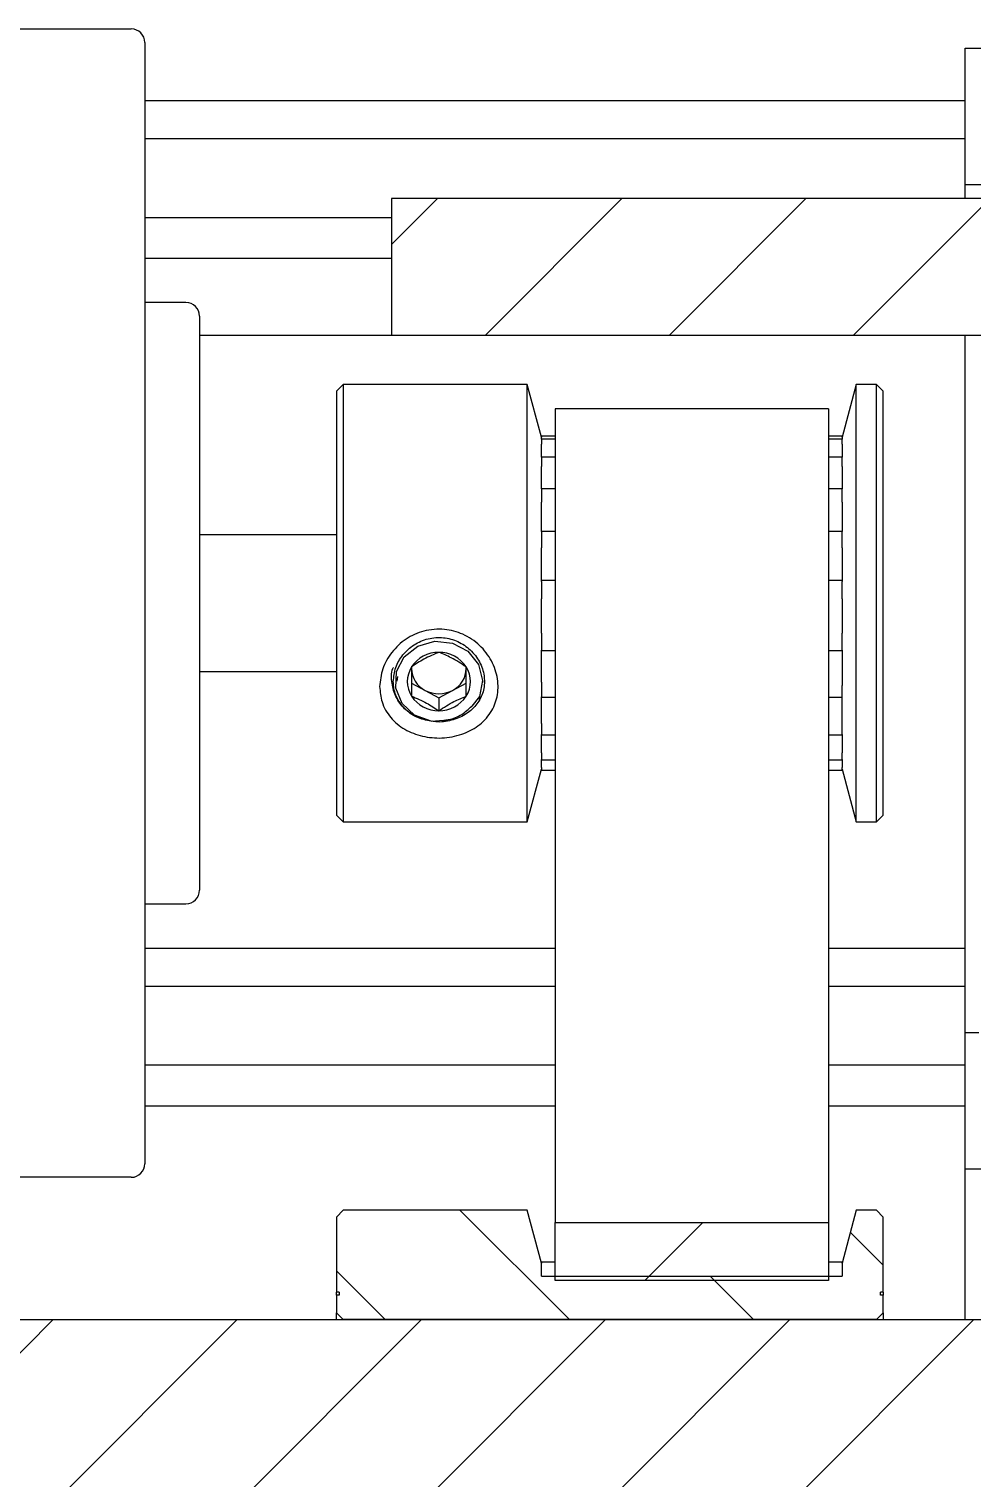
# Model space of a CAD drawing. Header units: millimetres. Extents: x -300 to 1184, y 5 to 1469.
# Drawn here: x 473.56 to 496.56, y 353.55 to 388.88 of the extents above; entities that cross this region are included whole.
import ezdxf

# ---------------------------------------------------------------- set-up
doc = ezdxf.new("R2010")
doc.units = ezdxf.units.MM

msp = doc.modelspace()

# ---------------------------------------------------------------- hatches: boundary and pattern name
at = {"linetype": 'Continuous', "lineweight": 18}
h = msp.add_hatch(dxfattribs=at)
h.set_pattern_fill('ANSI31', style=0)
h.paths.add_polyline_path([(482.403, 381.409), (513.057, 381.409), (513.057, 384.743), (482.403, 384.743)], flags=0)
h = msp.add_hatch(dxfattribs=at)
h.set_pattern_fill('ANSI31', angle=90, style=0)
h.paths.add_polyline_path([(486.057, 358.467), (486.057, 358.787), (485.712, 360.076), (481.224, 360.076), (481.057, 359.909), (481.057, 358.076), (481.124, 358.076), (481.124, 358.009), (481.057, 358.009), (481.057, 357.576), (481.224, 357.409), (494.224, 357.409), (494.39, 357.576), (494.39, 358.009), (494.324, 358.009), (494.324, 358.076), (494.39, 358.076), (494.39, 359.909), (494.224, 360.076), (493.736, 360.076), (493.39, 358.787), (493.39, 358.467)], flags=0)
h = msp.add_hatch(dxfattribs=at)
h.set_pattern_fill('ANSI31', style=0)
h.paths.add_polyline_path([(493.057, 358.364), (493.057, 359.781), (486.39, 359.781), (486.39, 358.364)], flags=0)
h = msp.add_hatch(dxfattribs=at)
h.set_pattern_fill('ANSI31', style=0)
h.paths.add_polyline_path([(199.057, 352.076), (523.057, 352.076), (523.057, 357.409), (199.057, 357.409)], flags=0)

# ---------------------------------------------------------------- linework, layer by layer
at = {"color": 7, "linetype": 'Continuous', "lineweight": 25}
for p, q in [((469.324, 388.879), (476.057, 388.879)), ((476.39, 388.546), (476.39, 388.253)), ((496.39, 388.409), (499.724, 388.409)), ((496.39, 385.076), (496.39, 388.409)), ((476.39, 388.253), (476.39, 386.501)), ((476.39, 387.137), (496.39, 387.137)), ((476.39, 386.501), (476.39, 385.794)), ((476.39, 386.21), (496.39, 386.21)), ((476.39, 385.794), (476.39, 363.965)), ((499.724, 385.076), (496.39, 385.076)), ((496.39, 384.743), (496.39, 385.076)), ((482.403, 384.743), (482.403, 381.409)), ((513.057, 384.743), (482.403, 384.743)), ((476.39, 384.286), (482.403, 384.286)), ((476.39, 383.288), (482.403, 383.288)), ((477.39, 382.212), (476.39, 382.212)), ((477.724, 381.879), (477.724, 367.879)), ((482.403, 381.409), (477.724, 381.409)), ((513.057, 381.409), (482.403, 381.409)), ((496.39, 364.409), (496.39, 381.409)), ((481.224, 380.212), (481.057, 380.046)), ((485.712, 380.212), (481.224, 380.212)), ((481.224, 380.212), (481.224, 369.546)), ((486.057, 378.923), (485.712, 380.212)), ((485.712, 369.546), (485.712, 380.212)), ((493.736, 380.212), (493.39, 378.923)), ((494.224, 380.212), (493.736, 380.212)), ((493.736, 369.546), (493.736, 380.212)), ((494.39, 380.046), (494.224, 380.212)), ((494.224, 369.546), (494.224, 380.212)), ((481.057, 380.046), (481.057, 379.654)), ((494.39, 369.712), (494.39, 380.046)), ((481.057, 379.654), (481.057, 369.712)), ((493.057, 379.62), (486.39, 379.62)), ((486.39, 379.62), (486.39, 379.342)), ((493.057, 379.62), (493.057, 379.342)), ((486.39, 379.342), (486.39, 359.781)), ((493.057, 379.342), (493.057, 359.781)), ((486.39, 378.95), (486.057, 378.95)), ((486.057, 378.95), (486.057, 378.923)), ((486.057, 378.874), (486.057, 378.923)), ((486.39, 378.874), (486.057, 378.874)), ((486.057, 378.874), (486.057, 378.872)), ((486.057, 378.872), (486.057, 378.807)), ((486.057, 378.807), (486.057, 378.758)), ((493.39, 378.95), (493.057, 378.95)), ((493.39, 378.874), (493.057, 378.874)), ((493.39, 378.923), (493.39, 378.95)), ((493.39, 378.923), (493.39, 378.874)), ((493.39, 378.872), (493.39, 378.874)), ((493.39, 378.807), (493.39, 378.872)), ((493.39, 378.758), (493.39, 378.807)), ((486.057, 378.435), (486.057, 378.758)), ((486.39, 378.439), (486.057, 378.439)), ((486.057, 378.439), (486.057, 378.427)), ((486.057, 378.427), (486.057, 378.28)), ((493.39, 378.439), (493.057, 378.439)), ((493.39, 378.758), (493.39, 378.435)), ((493.39, 378.427), (493.39, 378.439)), ((493.39, 378.28), (493.39, 378.427)), ((486.057, 378.28), (486.057, 378.214)), ((486.057, 377.666), (486.057, 378.214)), ((493.39, 378.214), (493.39, 378.28)), ((493.39, 378.214), (493.39, 377.666)), ((486.39, 377.666), (486.057, 377.666)), ((486.057, 377.666), (486.057, 377.633)), ((486.057, 377.633), (486.057, 377.42)), ((486.057, 377.42), (486.057, 377.344)), ((493.39, 377.666), (493.057, 377.666)), ((493.39, 377.633), (493.39, 377.666)), ((493.39, 377.42), (493.39, 377.633)), ((493.39, 377.344), (493.39, 377.42)), ((486.057, 376.624), (486.057, 377.344)), ((493.39, 377.344), (493.39, 376.624)), ((481.057, 376.546), (477.724, 376.546)), ((486.39, 376.629), (486.057, 376.629)), ((486.057, 376.624), (486.057, 376.571)), ((486.057, 376.571), (486.057, 376.311)), ((486.057, 376.311), (486.057, 376.232)), ((493.39, 376.629), (493.057, 376.629)), ((493.39, 376.571), (493.39, 376.624)), ((493.39, 376.311), (493.39, 376.571)), ((493.39, 376.232), (493.39, 376.311)), ((486.057, 375.411), (486.057, 376.232)), ((493.39, 376.232), (493.39, 375.411)), ((486.39, 375.431), (486.057, 375.431)), ((486.057, 375.411), (486.057, 375.342)), ((486.057, 375.342), (486.057, 375.062)), ((493.39, 375.431), (493.057, 375.431)), ((493.39, 375.342), (493.39, 375.411)), ((493.39, 375.062), (493.39, 375.342)), ((486.057, 375.062), (486.057, 374.988)), ((486.057, 374.146), (486.057, 374.988)), ((493.39, 374.988), (493.39, 375.062)), ((493.39, 374.988), (493.39, 374.146)), ((486.057, 374.146), (486.057, 374.069)), ((486.057, 374.069), (486.057, 373.796)), ((493.39, 374.069), (493.39, 374.146)), ((493.39, 373.796), (493.39, 374.069)), ((486.057, 373.796), (486.057, 373.734)), ((486.057, 372.953), (486.057, 373.734)), ((486.057, 373.722), (486.39, 373.722)), ((493.057, 373.722), (493.39, 373.722)), ((493.39, 373.734), (493.39, 373.796)), ((493.39, 373.734), (493.39, 372.953)), ((477.724, 373.212), (481.057, 373.212)), ((482.546, 373.09), (482.529, 372.975)), ((482.89, 372.93), (483.224, 372.752)), ((483.224, 372.752), (483.557, 372.574)), ((483.557, 372.574), (483.89, 372.752)), ((483.89, 372.752), (484.224, 372.93)), ((484.668, 372.945), (484.668, 372.979)), ((486.057, 372.953), (486.057, 372.874)), ((486.057, 372.874), (486.057, 372.635)), ((493.39, 372.953), (493.39, 372.874)), ((493.39, 372.635), (493.39, 372.874)), ((483.557, 372.574), (483.557, 372.256)), ((484.547, 372.601), (484.357, 372.368)), ((484.547, 372.601), (484.543, 372.528)), ((486.057, 372.635), (486.057, 372.591)), ((486.057, 371.948), (486.057, 372.591)), ((486.057, 372.59), (486.39, 372.59)), ((493.057, 372.59), (493.39, 372.59)), ((493.39, 372.591), (493.39, 372.635)), ((493.39, 371.948), (493.39, 372.591)), ((483.366, 371.998), (483.68, 372.022)), ((486.057, 371.948), (486.057, 371.876)), ((486.057, 371.876), (486.057, 371.694)), ((486.057, 371.694), (486.057, 371.672)), ((493.39, 371.876), (493.39, 371.948)), ((493.39, 371.694), (493.39, 371.876)), ((493.39, 371.672), (493.39, 371.694)), ((486.057, 371.231), (486.057, 371.673)), ((486.057, 371.672), (486.39, 371.672)), ((493.057, 371.672), (493.39, 371.672)), ((493.39, 371.673), (493.39, 371.231)), ((486.057, 371.231), (486.057, 371.172)), ((486.057, 371.172), (486.057, 371.064)), ((486.057, 370.87), (486.057, 371.068)), ((486.057, 371.064), (486.057, 371.058)), ((486.057, 371.058), (486.39, 371.058)), ((493.057, 371.058), (493.39, 371.058)), ((493.39, 371.172), (493.39, 371.231)), ((493.39, 371.064), (493.39, 371.172)), ((493.39, 371.068), (493.39, 370.87)), ((493.39, 371.058), (493.39, 371.064)), ((485.712, 369.546), (486.057, 370.835)), ((486.057, 370.87), (486.057, 370.831)), ((486.057, 370.831), (486.057, 370.808)), ((486.057, 370.808), (486.39, 370.808)), ((486.057, 370.808), (486.057, 370.808)), ((493.057, 370.808), (493.39, 370.808)), ((493.39, 370.831), (493.39, 370.87)), ((493.39, 370.835), (493.736, 369.546)), ((493.39, 370.808), (493.39, 370.831)), ((493.39, 370.808), (493.39, 370.808)), ((481.057, 369.712), (481.224, 369.546)), ((494.224, 369.546), (494.39, 369.712)), ((481.224, 369.546), (485.712, 369.546)), ((493.736, 369.546), (494.224, 369.546)), ((476.39, 367.546), (477.39, 367.546)), ((476.39, 366.47), (486.39, 366.47)), ((493.057, 366.47), (496.39, 366.47)), ((476.39, 365.543), (486.39, 365.543)), ((493.057, 365.543), (496.39, 365.543)), ((496.39, 364.409), (496.724, 364.409)), ((496.39, 361.076), (496.39, 364.409)), ((476.39, 363.965), (476.39, 363.258)), ((476.39, 363.619), (486.39, 363.619)), ((493.057, 363.619), (496.39, 363.619)), ((476.39, 363.258), (476.39, 361.505)), ((476.39, 362.622), (486.39, 362.622)), ((493.057, 362.622), (496.39, 362.622)), ((476.39, 361.505), (476.39, 361.212)), ((476.057, 360.879), (469.324, 360.879)), ((499.724, 361.076), (496.39, 361.076)), ((496.39, 357.409), (496.39, 361.076)), ((481.224, 360.076), (481.057, 359.909)), ((485.712, 360.076), (481.224, 360.076)), ((486.057, 358.787), (485.712, 360.076)), ((493.736, 360.076), (493.39, 358.787)), ((494.224, 360.076), (493.736, 360.076)), ((494.39, 359.909), (494.224, 360.076)), ((481.057, 359.909), (481.057, 358.076)), ((486.39, 359.781), (493.057, 359.781)), ((486.39, 358.364), (486.39, 359.781)), ((493.057, 359.781), (493.057, 358.364)), ((494.39, 358.076), (494.39, 359.909)), ((486.39, 358.813), (486.057, 358.813)), ((486.057, 358.813), (486.057, 358.788)), ((486.057, 358.467), (486.057, 358.787)), ((493.39, 358.813), (493.057, 358.813)), ((493.39, 358.788), (493.39, 358.813)), ((493.39, 358.787), (493.39, 358.467)), ((486.057, 358.467), (493.39, 358.467)), ((493.057, 358.364), (486.39, 358.364)), ((481.124, 358.076), (481.057, 358.076)), ((481.057, 358.009), (481.057, 358.076)), ((481.124, 358.009), (481.057, 358.009)), ((481.057, 358.009), (481.057, 357.576)), ((481.124, 358.076), (481.124, 358.009)), ((494.39, 358.076), (494.324, 358.076)), ((494.324, 358.009), (494.324, 358.076)), ((494.39, 358.009), (494.324, 358.009)), ((494.39, 358.076), (494.39, 358.009)), ((494.39, 357.576), (494.39, 358.009)), ((481.224, 357.409), (481.057, 357.576)), ((481.057, 357.409), (481.057, 357.576)), ((494.39, 357.576), (494.224, 357.409)), ((494.39, 357.576), (494.39, 357.409)), ((199.057, 357.409), (523.057, 357.409)), ((494.224, 357.409), (481.224, 357.409))]:
    msp.add_line(p, q, dxfattribs=at)
at = {"color": 7, "linetype": 'Continuous', "lineweight": 25, "flags": 128}
msp.add_lwpolyline([(483.366, 371.998), (482.964, 372.148), (482.66, 372.434), (482.504, 372.809), (482.523, 373.209), (482.712, 373.57), (483.041, 373.831), (483.456, 373.949), (483.887, 373.905), (484.264, 373.706), (484.523, 373.385), (484.623, 372.995), (484.547, 372.601)], dxfattribs=at)
at = {"color": 7, "linetype": 'Continuous', "lineweight": 25}
for centre, radius, start, end in [((476.057, 388.546), 0.333, 0, 90), ((477.39, 381.879), 0.333, 0, 90), ((483.546, 372.896), 0.783, 89.2249, 146.944), ((483.568, 372.896), 0.783, 33.056, 90.7751), ((483.454, 372.968), 0.666, 147.723, 212.277), ((483.5, 373.296), 0.61, 180.9325, 243.0524), ((483.614, 373.296), 0.61, 296.9476, 359.0675), ((483.661, 372.968), 0.666, 327.723, 32.277), ((483.557, 373.383), 0.713, 242.1368, 297.8632), ((483.546, 373.039), 0.783, 213.056, 270.7751), ((483.568, 373.039), 0.783, 269.2249, 326.944), ((477.39, 367.879), 0.333, 270, 0), ((476.057, 361.212), 0.333, 270, 0)]:
    msp.add_arc(centre, radius, start, end, dxfattribs=at)
for points, knots in [([(482.113, 372.843), (482.128, 372.989), (482.158, 373.283), (482.393, 373.695), (482.742, 374.022), (483.194, 374.226), (483.683, 374.266), (484.161, 374.138), (484.566, 373.869), (484.864, 373.481), (485.011, 373.036), (485.002, 372.593), (484.835, 372.191), (484.536, 371.871), (484.115, 371.661), (483.639, 371.569), (483.15, 371.618), (482.711, 371.787), (482.364, 372.074), (482.152, 372.442), (482.125, 372.717), (482.113, 372.843)], [0, 0, 0, 0, 0.0516979, 0.1038497, 0.1570707, 0.2090062, 0.2653958, 0.3160937, 0.3705992, 0.4241236, 0.4775495, 0.5297084, 0.580686, 0.6354417, 0.6867363, 0.7419468, 0.7946523, 0.8470963, 0.9006421, 0.9544605, 1, 1, 1, 1]), ([(482.446, 372.97), (482.458, 373.084), (482.482, 373.312), (482.666, 373.629), (482.941, 373.88), (483.29, 374.031), (483.667, 374.057), (484.029, 373.958), (484.339, 373.75), (484.565, 373.454), (484.656, 373.177), (484.676, 372.901), (484.626, 372.63), (484.447, 372.344), (484.168, 372.12), (483.821, 372.003), (483.549, 371.966), (483.419, 371.998), (483.408, 372.001)], [0, 0, 0, 0, 0.067842, 0.135883, 0.205228, 0.275142, 0.344611, 0.412246, 0.481021, 0.550701, 0.620677, 0.648061, 0.716584, 0.784905, 0.854221, 0.924134, 0.993558, 1, 1, 1, 1]), ([(483.557, 373.679), (483.435, 373.628), (483.211, 373.536), (482.99, 373.39), (482.89, 373.323)], [0, 0, 0, 0, 0.548253, 1, 1, 1, 1]), ([(484.224, 373.323), (484.101, 373.403), (483.878, 373.549), (483.657, 373.639), (483.557, 373.679)], [0, 0, 0, 0, 0.548253, 1, 1, 1, 1]), ([(483.366, 371.998), (483.246, 372.025), (483.007, 372.079), (482.708, 372.294), (482.495, 372.584), (482.401, 372.925), (482.39, 373.185), (482.444, 373.305), (482.448, 373.314)], [0, 0, 0, 0, 0.193637, 0.387266, 0.580854, 0.778649, 0.983128, 1, 1, 1, 1]), ([(482.89, 373.323), (482.89, 373.207), (482.89, 372.996), (482.89, 372.731), (482.89, 372.612)], [0, 0, 0, 0, 0.548253, 1, 1, 1, 1]), ([(484.224, 372.612), (484.224, 372.757), (484.224, 373.022), (484.224, 373.23), (484.224, 373.323)], [0, 0, 0, 0, 0.548253, 1, 1, 1, 1]), ([(483.157, 372.06), (483.135, 372.064), (482.993, 372.095), (482.773, 372.247), (482.547, 372.505), (482.455, 372.767), (482.448, 372.926), (482.446, 372.97)], [0, 0, 0, 0, 0.052167, 0.329477, 0.610849, 0.89365, 1, 1, 1, 1]), ([(482.89, 372.612), (483.013, 372.561), (483.236, 372.469), (483.457, 372.322), (483.557, 372.256)], [0, 0, 0, 0, 0.548253, 1, 1, 1, 1]), ([(483.557, 372.256), (483.68, 372.336), (483.903, 372.482), (484.124, 372.572), (484.224, 372.612)], [0, 0, 0, 0, 0.548253, 1, 1, 1, 1]), ([(483.68, 372.022), (483.719, 372.028), (483.871, 372.05), (484.122, 372.146), (484.28, 372.295), (484.357, 372.368)], [0, 0, 0, 0, 0.148114, 0.586489, 1, 1, 1, 1])]:
    msp.add_open_spline(points, degree=3, knots=knots, dxfattribs=at)

doc.saveas('drawing.dxf')
